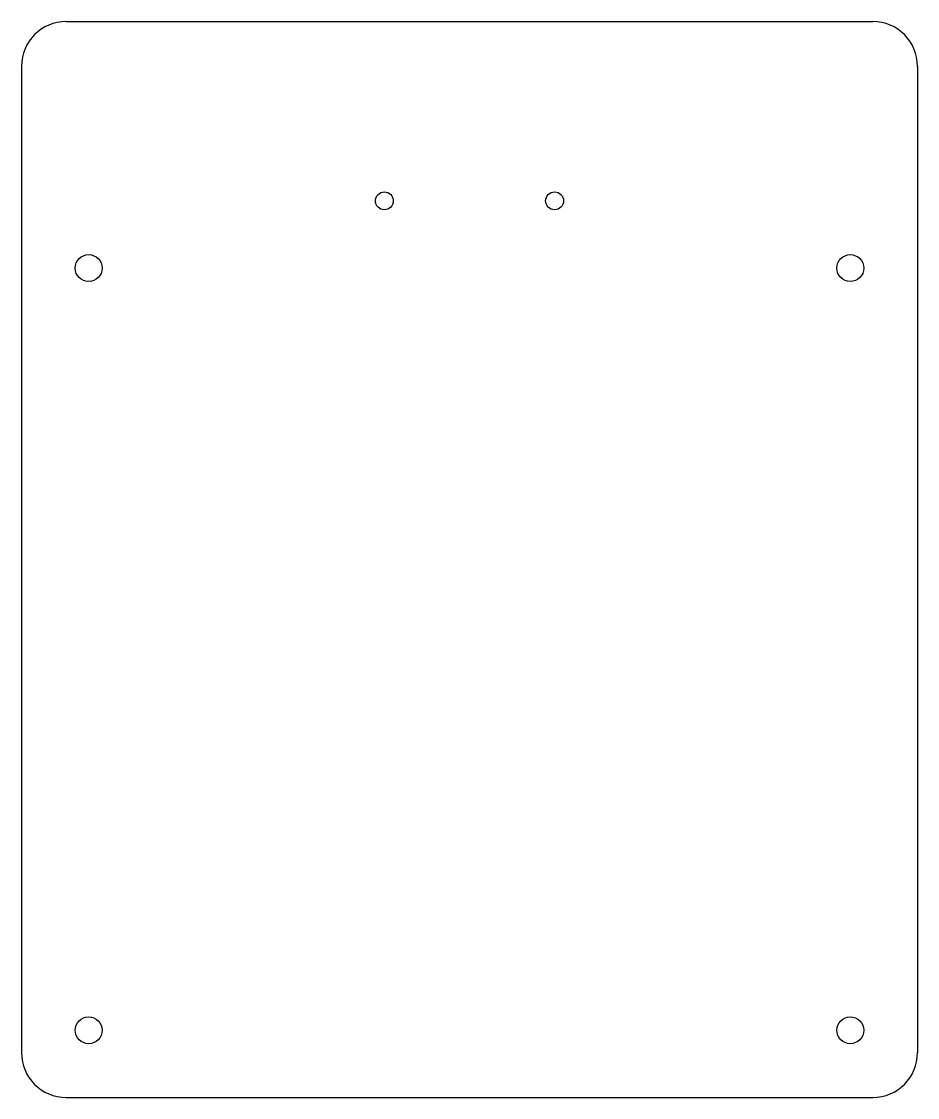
# Model space of a CAD drawing. Extents: x -100 to 100, y -129 to 111.
import ezdxf

# ---------------------------------------------------------------- set-up
doc = ezdxf.new("R2010")
doc.units = 0
doc.header["$MEASUREMENT"] = 0
doc.layers.add('VISIBLE', color=7, linetype='CONTINUOUS')

msp = doc.modelspace()

# ---------------------------------------------------------------- linework, layer by layer
at = {"layer": 'VISIBLE'}
for p, q in [((-89.79, 110.91), (90.21, 110.91)), ((-99.79, 100.91), (-99.79, -119.09)), ((100.21, 100.91), (100.21, -119.09)), ((-89.79, -129.09), (90.21, -129.09))]:
    msp.add_line(p, q, dxfattribs=at)
for centre, radius in [((-18.79, 70.91), 2), ((19.21, 70.91), 2), ((-84.79, 55.91), 3), ((85.21, 55.91), 3), ((-84.79, -114.09), 3), ((85.21, -114.09), 3)]:
    msp.add_circle(centre, radius, dxfattribs=at)
for centre, start, end in [((-89.79, 100.91), 90, 180), ((90.21, 100.91), 0, 90), ((-89.79, -119.09), 180, 270), ((90.21, -119.09), 270, 0)]:
    msp.add_arc(centre, 10, start, end, dxfattribs=at)

doc.saveas('drawing.dxf')
